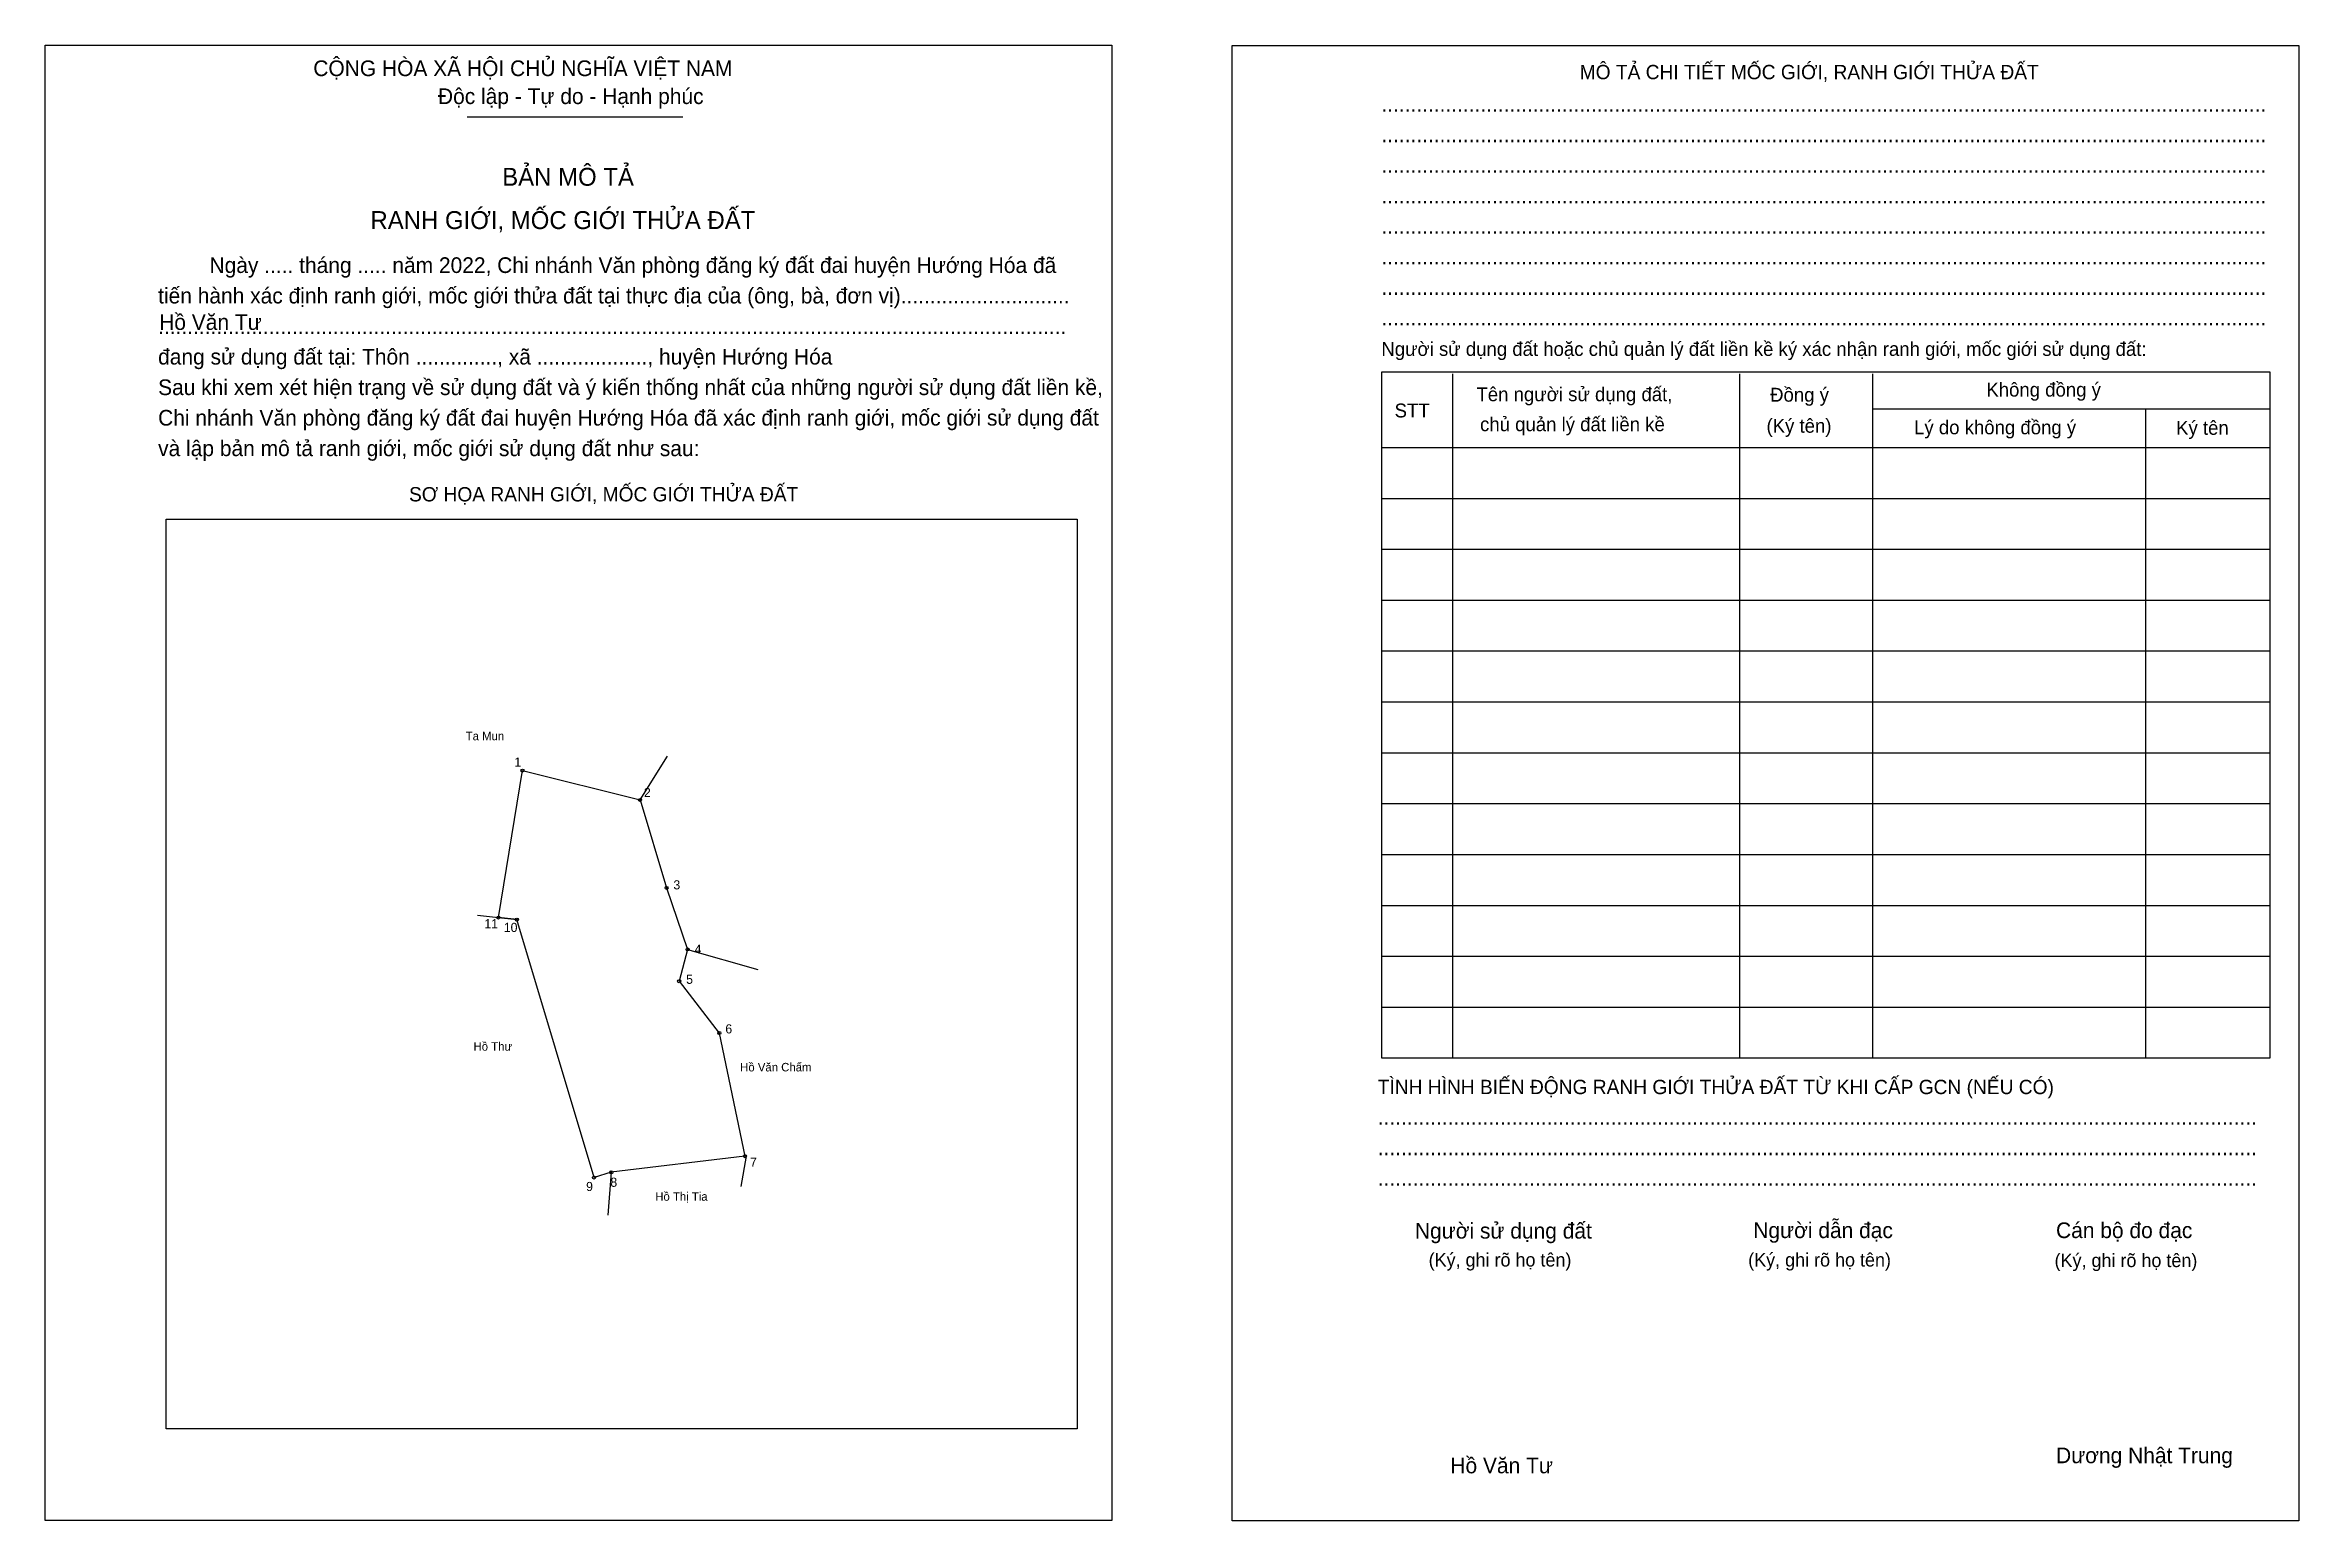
# Model space of a CAD drawing. Extents: x 548477 to 548795, y 1836434 to 1836643.
import ezdxf

# ---------------------------------------------------------------- set-up
doc = ezdxf.new("R2010")
doc.units = 0
for name, color, linetype in [('Level 1', 7, 'Continuous'), ('Level 10', 7, 'Continuous'), ('Level 11', 7, 'Continuous'), ('Level 12', 7, 'Continuous'), ('Level 2', 7, 'Continuous'), ('Level 25', 7, 'Continuous'), ('Level 55', 7, 'Continuous'), ('Level 6', 7, 'Continuous'), ('Level 9', 7, 'Continuous')]:
    doc.layers.add(name, color=color, linetype=linetype)

msp = doc.modelspace()

# ---------------------------------------------------------------- linework, layer by layer
at = {"layer": 'Level 1'}
for p, q in [((548476.54, 1836642.82), (548476.54, 1836642.82)), ((548644.29, 1836642.75), (548644.29, 1836642.75)), ((548536.2, 1836632.68), (548566.69, 1836632.68)), ((548675.45, 1836596.36), (548675.45, 1836499.64)), ((548716.01, 1836596.36), (548716.01, 1836499.64)), ((548734.78, 1836596.36), (548734.78, 1836499.64)), ((548734.78, 1836591.4), (548791.02, 1836591.4)), ((548773.4, 1836591.4), (548773.4, 1836499.64)), ((548665.39, 1836585.93), (548791.02, 1836585.93)), ((548665.39, 1836578.74), (548791.02, 1836578.74)), ((548493.66, 1836575.79), (548493.66, 1836575.79)), ((548665.39, 1836571.55), (548791.02, 1836571.55)), ((548665.39, 1836564.36), (548791.02, 1836564.36)), ((548665.39, 1836557.17), (548791.02, 1836557.17)), ((548665.39, 1836549.98), (548791.02, 1836549.98)), ((548665.39, 1836542.79), (548791.02, 1836542.79)), ((548665.39, 1836535.6), (548791.02, 1836535.6)), ((548665.39, 1836528.4), (548791.02, 1836528.4)), ((548665.39, 1836521.21), (548791.02, 1836521.21)), ((548665.39, 1836514.02), (548791.02, 1836514.02)), ((548665.39, 1836506.83), (548791.02, 1836506.83)), ((548622.38, 1836447.22), (548622.38, 1836447.22)), ((548627.31, 1836434.27), (548627.31, 1836434.27)), ((548795.06, 1836434.2), (548795.06, 1836434.2))]:
    msp.add_line(p, q, dxfattribs=at)
for points in [[(548791.02, 1836596.58), (548665.39, 1836596.58), (548665.39, 1836499.64), (548791.02, 1836499.64)], [(548493.66, 1836575.79), (548622.38, 1836575.79), (548622.38, 1836447.22), (548493.66, 1836447.22)]]:
    msp.add_lwpolyline(points, close=True, dxfattribs=at)
at = {"layer": 'Level 10'}
for p, q in [((548560.62, 1836536.12), (548564.5, 1836542.3)), ((548537.63, 1836519.81), (548543.21, 1836519.2)), ((548567.34, 1836514.98), (548577.26, 1836512.14)), ((548575.61, 1836485.78), (548574.86, 1836481.48)), ((548556.56, 1836483.48), (548556.08, 1836477.42))]:
    msp.add_line(p, q, dxfattribs=at)
msp.add_lwpolyline([(548556.56, 1836483.48), (548554.12, 1836482.74), (548543.21, 1836519.2), (548540.6, 1836519.49), (548544.01, 1836540.27), (548560.62, 1836536.12), (548564.37, 1836523.68), (548567.34, 1836514.98), (548566.15, 1836510.48), (548571.82, 1836503.16), (548575.44, 1836485.76)], close=True, dxfattribs=at)
at = {"layer": 'Level 11'}
for centre in [(548544.01, 1836540.27), (548560.62, 1836536.12), (548564.37, 1836523.68), (548540.6, 1836519.49), (548543.21, 1836519.2), (548567.34, 1836514.98), (548566.15, 1836510.48), (548571.82, 1836503.16), (548575.44, 1836485.76), (548554.12, 1836482.74), (548556.56, 1836483.48), (548556.56, 1836483.48)]:
    msp.add_circle(centre, 0.216, dxfattribs=at)
at = {"layer": 'Level 2'}
for points in [[(548476.54, 1836642.82), (548627.32, 1836642.82), (548627.32, 1836434.27), (548476.54, 1836434.27)], [(548644.29, 1836642.75), (548795.07, 1836642.75), (548795.07, 1836434.2), (548644.29, 1836434.2)]]:
    msp.add_lwpolyline(points, close=True, dxfattribs=at)
at = {"layer": 'Level 25'}
for p, q in [((548540.6, 1836519.49), (548543.21, 1836519.2)), ((548571.82, 1836503.16), (548575.44, 1836485.76)), ((548575.44, 1836485.76), (548556.56, 1836483.48))]:
    msp.add_line(p, q, dxfattribs=at)

# ---------------------------------------------------------------- texts
at = {"layer": 'Level 1'}
for s, height, p in [('CỘNG HÒA XÃ HỘI CHỦ NGHĨA VIỆT NAM', 2.2148, (548514.44, 1836638.43)), ('MÔ TẢ CHI TIẾT MỐC GIỚI, RANH GIỚI THỬA ĐẤT', 2.0249, (548693.42, 1836637.99)), ('Độc lập - Tự do - Hạnh phúc', 2.2148, (548532.06, 1836634.48)), ('........................................................................................................................................................', 2.21478, (548665.39, 1836633.4)), ('........................................................................................................................................................', 2.21478, (548665.39, 1836629.08)), ('BẢN MÔ TẢ', 2.531, (548541.14, 1836622.93)), ('........................................................................................................................................................', 2.21478, (548665.39, 1836624.77)), ('RANH GIỚI, MỐC GIỚI THỬA ĐẤT', 2.5314, (548522.52, 1836616.81)), ('........................................................................................................................................................', 2.21478, (548665.39, 1836620.45)), ('........................................................................................................................................................', 2.21478, (548665.39, 1836616.14)), ('Ngày ..... tháng ..... năm 2022, Chi nhánh Văn phòng đăng ký đất đai huyện Hướng Hóa đã', 2.2148, (548499.77, 1836610.6)), ('........................................................................................................................................................', 2.21478, (548665.39, 1836611.82)), ('tiến hành xác định ranh giới, mốc giới thửa đất tại thực địa của (ông, bà, đơn vị).............................', 2.21478, (548492.51, 1836606.29)), ('........................................................................................................................................................', 2.21478, (548665.39, 1836607.51)), ('........................................................................................................................................................', 2.21478, (548665.39, 1836603.19)), ('đang sử dụng đất tại: Thôn .............., xã ..................., huyện Hướng Hóa', 2.2148, (548492.51, 1836597.66)), ('............................................................................................................................................................', 2.21478, (548492.51, 1836601.97)), ('Người sử dụng đất hoặc chủ quản lý đất liền kề ký xác nhận ranh giới, mốc giới sử dụng đất:', 1.9619, (548665.39, 1836598.88)), ('Sau khi xem xét hiện trạng về sử dụng đất và ý kiến thống nhất của những người sử dụng đất liền kề,', 2.2148, (548492.51, 1836593.34)), ('Tên người sử dụng đất,', 1.9619, (548678.83, 1836592.48)), ('Đồng ý', 1.962, (548720.33, 1836592.41)), ('Không đồng ý', 1.9619, (548750.89, 1836593.13)), ('Chi nhánh Văn phòng đăng ký đất đai huyện Hướng Hóa đã xác định ranh giới, mốc giới sử dụng đất', 2.2148, (548492.51, 1836589.03)), ('STT', 1.962, (548667.26, 1836590.18)), ('chủ quản lý đất liền kề', 1.9619, (548679.34, 1836588.24)), ('(Ký tên)', 1.962, (548719.82, 1836588.02)), ('Lý do không đồng ý', 1.9619, (548740.68, 1836587.8)), ('Ký tên', 1.962, (548777.71, 1836587.73)), ('và lập bản mô tả ranh giới, mốc giới sử dụng đất như sau:', 2.2148, (548492.51, 1836584.71)), ('SƠ HỌA RANH GIỚI, MỐC GIỚI THỬA ĐẤT', 2.0249, (548527.97, 1836578.31)), ('TÌNH HÌNH BIẾN ĐỘNG RANH GIỚI THỬA ĐẤT TỪ KHI CẤP GCN (NẾU CÓ)', 2.0249, (548664.88, 1836494.53)), ('.......................................................................................................................................................', 2.21478, (548664.88, 1836490.22)), ('.......................................................................................................................................................', 2.21478, (548664.88, 1836485.9)), ('.......................................................................................................................................................', 2.21478, (548664.88, 1836481.59)), ('Người sử dụng đất', 2.2148, (548670.13, 1836474.11)), ('Người dẫn đạc', 2.2148, (548717.95, 1836474.18)), ('Cán bộ đo đạc', 2.2148, (548760.74, 1836474.18)), ('(Ký, ghi rõ họ tên)', 1.8985, (548672.07, 1836470.16)), ('(Ký, ghi rõ họ tên)', 1.8985, (548717.23, 1836470.16)), ('(Ký, ghi rõ họ tên)', 1.8985, (548760.53, 1836470.08)), ('Dương Nhật Trung', 2.2148, (548760.74, 1836442.36))]:
    msp.add_text(s, height=height, dxfattribs=at).set_placement(p)
at = {"layer": 'Level 12'}
for s, p in [('Ta Mun', (548535.98, 1836544.55)), ('Hồ Thư', (548537.09, 1836500.67)), ('Hồ Văn Chấm', (548574.77, 1836497.74)), ('Hồ Thị Tia', (548562.77, 1836479.46))]:
    msp.add_text(s, height=1.2, dxfattribs=at).set_placement(p)
at = {"layer": 'Level 55'}
for s, p in [('1', (548543.97, 1836540.27)), ('2', (548560.57, 1836536.12)), ('3', (548564.33, 1836523.68)), ('11', (548540.51, 1836519.49)), ('10', (548543.11, 1836519.2)), ('4', (548567.29, 1836514.98)), ('5', (548566.1, 1836510.48)), ('6', (548571.77, 1836503.16)), ('7', (548575.39, 1836485.76)), ('9', (548554.07, 1836482.74)), ('8', (548556.51, 1836483.48))]:
    msp.add_text(s, height=0.144, dxfattribs=at).set_placement(p)
at = {"layer": 'Level 6'}
for p in [(548492.66, 1836602.55), (548675.14, 1836440.93)]:
    msp.add_text('Hồ Văn Tư', height=2.215, dxfattribs=at).set_placement(p)
at = {"layer": 'Level 9'}
for s, height, p in [('1', 1.29, (548542.86, 1836540.82)), ('2', 1.29, (548561.17, 1836536.51)), ('3', 1.29, (548565.34, 1836523.47)), ('11', 1.294, (548538.62, 1836517.97)), ('10', 1.294, (548541.37, 1836517.45)), ('4', 1.29, (548568.33, 1836514.38)), ('5', 1.29, (548567.14, 1836510.12)), ('6', 1.29, (548572.68, 1836503.11)), ('7', 1.29, (548576.17, 1836484.27)), ('9', 1.29, (548553, 1836480.83)), ('8', 1.29, (548556.43, 1836481.43))]:
    msp.add_text(s, height=height, dxfattribs=at).set_placement(p)

doc.saveas('drawing.dxf')
